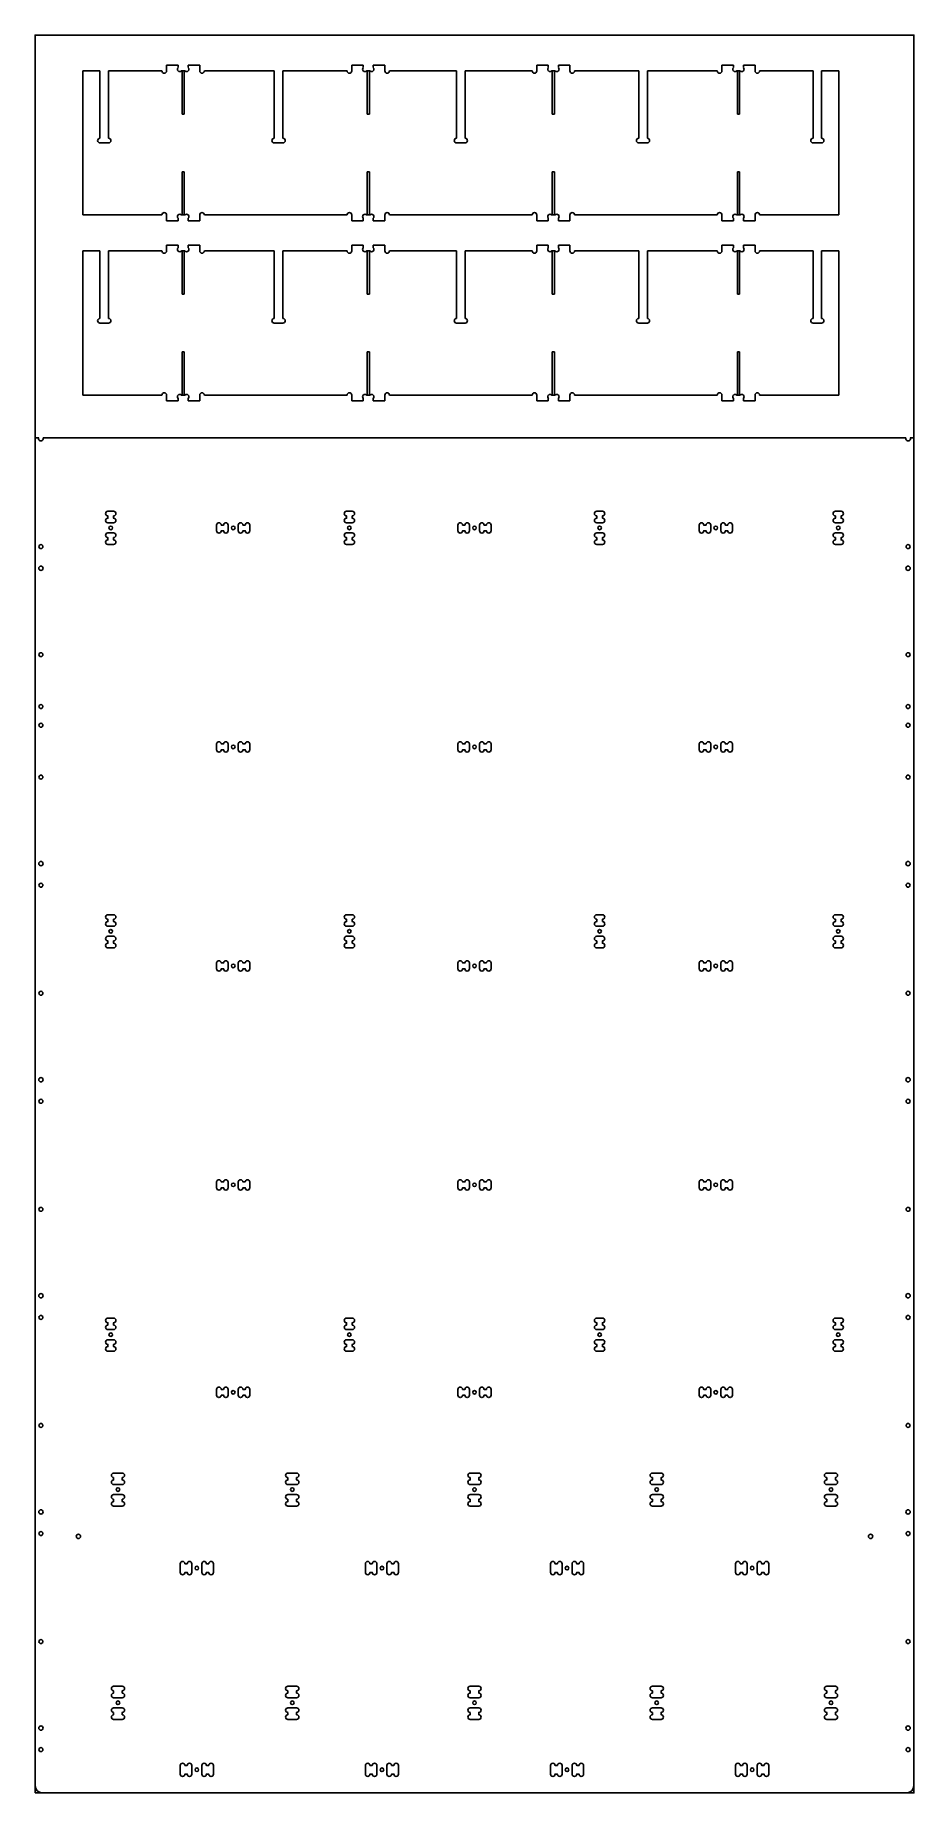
# Model space of a CAD drawing. Header units: millimetres. Extents: x 0 to 1220, y 0 to 2440.
import ezdxf

# ---------------------------------------------------------------- set-up
doc = ezdxf.new("R2010")
doc.units = ezdxf.units.MM
doc.layers.get('0').update_dxf_attribs({"linetype": 'CONTINUOUS'})

msp = doc.modelspace()

# ---------------------------------------------------------------- linework, layer by layer
for p, q in [((198.5, 2398.4), (182.5, 2398.4)), ((182.5, 2398.4), (182.5, 2390.4)), ((182.5, 2390.4), (182.5, 2398.4)), ((182.5, 2398.4), (198.5, 2398.4)), ((198.5, 2394.9), (198.5, 2398.4)), ((198.5, 2398.4), (198.5, 2394.9)), ((228.5, 2398.4), (212.5, 2398.4)), ((212.5, 2398.4), (212.5, 2394.9)), ((212.5, 2394.9), (212.5, 2398.4)), ((212.5, 2398.4), (228.5, 2398.4)), ((228.5, 2390.4), (228.5, 2398.4)), ((228.5, 2398.4), (228.5, 2390.4)), ((455.5, 2398.4), (439.5, 2398.4)), ((439.5, 2398.4), (439.5, 2390.4)), ((439.5, 2390.4), (439.5, 2398.4)), ((439.5, 2398.4), (455.5, 2398.4)), ((455.5, 2394.9), (455.5, 2398.4)), ((455.5, 2398.4), (455.5, 2394.9)), ((485.5, 2398.4), (469.5, 2398.4)), ((469.5, 2398.4), (469.5, 2394.9)), ((469.5, 2394.9), (469.5, 2398.4)), ((469.5, 2398.4), (485.5, 2398.4)), ((485.5, 2390.4), (485.5, 2398.4)), ((485.5, 2398.4), (485.5, 2390.4)), ((712.5, 2398.4), (696.5, 2398.4)), ((696.5, 2398.4), (696.5, 2390.4)), ((696.5, 2390.4), (696.5, 2398.4)), ((696.5, 2398.4), (712.5, 2398.4)), ((712.5, 2394.9), (712.5, 2398.4)), ((712.5, 2398.4), (712.5, 2394.9)), ((742.5, 2398.4), (726.5, 2398.4)), ((726.5, 2398.4), (726.5, 2394.9)), ((726.5, 2394.9), (726.5, 2398.4)), ((726.5, 2398.4), (742.5, 2398.4)), ((742.5, 2390.4), (742.5, 2398.4)), ((742.5, 2398.4), (742.5, 2390.4)), ((969.5, 2398.4), (953.5, 2398.4)), ((953.5, 2398.4), (953.5, 2390.4)), ((953.5, 2390.4), (953.5, 2398.4)), ((953.5, 2398.4), (969.5, 2398.4)), ((969.5, 2394.9), (969.5, 2398.4)), ((969.5, 2398.4), (969.5, 2394.9)), ((999.5, 2398.4), (983.5, 2398.4)), ((983.5, 2398.4), (983.5, 2394.9)), ((983.5, 2394.9), (983.5, 2398.4)), ((983.5, 2398.4), (999.5, 2398.4)), ((999.5, 2390.4), (999.5, 2398.4)), ((999.5, 2398.4), (999.5, 2390.4)), ((90, 2390.4), (66, 2390.4)), ((66, 2390.4), (66, 2190.4)), ((66, 2190.4), (66, 2390.4)), ((66, 2390.4), (90, 2390.4)), ((90, 2296.8), (90, 2390.4)), ((90, 2390.4), (90, 2296.8)), ((176.1, 2390.4), (102, 2390.4)), ((102, 2390.4), (102, 2296.8)), ((102, 2296.8), (102, 2390.4)), ((102, 2390.4), (176.1, 2390.4)), ((204, 2390.4), (203, 2390.4)), ((203, 2390.4), (208, 2390.4)), ((204, 2330.4), (204, 2390.4)), ((208, 2390.4), (207, 2390.4)), ((207, 2390.4), (207, 2330.4)), ((332, 2390.4), (234.9, 2390.4)), ((234.9, 2390.4), (332, 2390.4)), ((332, 2296.8), (332, 2390.4)), ((332, 2390.4), (332, 2296.8)), ((433.1, 2390.4), (344, 2390.4)), ((344, 2390.4), (344, 2296.8)), ((344, 2296.8), (344, 2390.4)), ((344, 2390.4), (433.1, 2390.4)), ((461, 2390.4), (460, 2390.4)), ((460, 2390.4), (465, 2390.4)), ((461, 2330.4), (461, 2390.4)), ((465, 2390.4), (464, 2390.4)), ((464, 2390.4), (464, 2330.4)), ((585, 2390.4), (491.9, 2390.4)), ((491.9, 2390.4), (585, 2390.4)), ((585, 2296.8), (585, 2390.4)), ((585, 2390.4), (585, 2296.8)), ((690.1, 2390.4), (597, 2390.4)), ((597, 2390.4), (597, 2296.8)), ((597, 2296.8), (597, 2390.4)), ((597, 2390.4), (690.1, 2390.4)), ((718, 2390.4), (717, 2390.4)), ((717, 2390.4), (722, 2390.4)), ((718, 2330.4), (718, 2390.4)), ((722, 2390.4), (721, 2390.4)), ((721, 2390.4), (721, 2330.4)), ((838, 2390.4), (748.9, 2390.4)), ((748.9, 2390.4), (838, 2390.4)), ((838, 2296.8), (838, 2390.4)), ((838, 2390.4), (838, 2296.8)), ((947.1, 2390.4), (850, 2390.4)), ((850, 2390.4), (850, 2296.8)), ((850, 2296.8), (850, 2390.4)), ((850, 2390.4), (947.1, 2390.4)), ((975, 2390.4), (974, 2390.4)), ((974, 2390.4), (979, 2390.4)), ((975, 2330.4), (975, 2390.4)), ((979, 2390.4), (978, 2390.4)), ((978, 2390.4), (978, 2330.4)), ((1080, 2390.4), (1005.9, 2390.4)), ((1005.9, 2390.4), (1080, 2390.4)), ((1080, 2296.8), (1080, 2390.4)), ((1080, 2390.4), (1080, 2296.8)), ((1116, 2390.4), (1092, 2390.4)), ((1092, 2390.4), (1092, 2296.8)), ((1092, 2296.8), (1092, 2390.4)), ((1092, 2390.4), (1116, 2390.4)), ((1116, 2190.4), (1116, 2390.4)), ((1116, 2390.4), (1116, 2190.4)), ((207, 2330.4), (204, 2330.4)), ((464, 2330.4), (461, 2330.4)), ((721, 2330.4), (718, 2330.4)), ((978, 2330.4), (975, 2330.4)), ((102, 2290.4), (90, 2290.4)), ((90, 2290.4), (102, 2290.4)), ((344, 2290.4), (332, 2290.4)), ((332, 2290.4), (344, 2290.4)), ((597, 2290.4), (585, 2290.4)), ((585, 2290.4), (597, 2290.4)), ((850, 2290.4), (838, 2290.4)), ((838, 2290.4), (850, 2290.4)), ((1092, 2290.4), (1080, 2290.4)), ((1080, 2290.4), (1092, 2290.4)), ((204, 2190.4), (204, 2250.4)), ((204, 2250.4), (207, 2250.4)), ((207, 2250.4), (207, 2190.4)), ((461, 2190.4), (461, 2250.4)), ((461, 2250.4), (464, 2250.4)), ((464, 2250.4), (464, 2190.4)), ((718, 2190.4), (718, 2250.4)), ((718, 2250.4), (721, 2250.4)), ((721, 2250.4), (721, 2190.4)), ((975, 2190.4), (975, 2250.4)), ((975, 2250.4), (978, 2250.4)), ((978, 2250.4), (978, 2190.4)), ((66, 2190.4), (176.1, 2190.4)), ((176.1, 2190.4), (66, 2190.4)), ((182.5, 2190.4), (182.5, 2182.4)), ((182.5, 2182.4), (182.5, 2190.4)), ((182.5, 2182.4), (198.5, 2182.4)), ((198.5, 2182.4), (182.5, 2182.4)), ((198.5, 2182.4), (198.5, 2185.8)), ((198.5, 2185.8), (198.5, 2182.4)), ((203, 2190.4), (204, 2190.4)), ((208, 2190.4), (203, 2190.4)), ((207, 2190.4), (208, 2190.4)), ((212.5, 2185.8), (212.5, 2182.4)), ((212.5, 2182.4), (212.5, 2185.8)), ((212.5, 2182.4), (228.5, 2182.4)), ((228.5, 2182.4), (212.5, 2182.4)), ((228.5, 2182.4), (228.5, 2190.4)), ((228.5, 2190.4), (228.5, 2182.4)), ((234.9, 2190.4), (433.1, 2190.4)), ((433.1, 2190.4), (234.9, 2190.4)), ((439.5, 2190.4), (439.5, 2182.4)), ((439.5, 2182.4), (439.5, 2190.4)), ((439.5, 2182.4), (455.5, 2182.4)), ((455.5, 2182.4), (439.5, 2182.4)), ((455.5, 2182.4), (455.5, 2185.8)), ((455.5, 2185.8), (455.5, 2182.4)), ((460, 2190.4), (461, 2190.4)), ((465, 2190.4), (460, 2190.4)), ((464, 2190.4), (465, 2190.4)), ((469.5, 2185.8), (469.5, 2182.4)), ((469.5, 2182.4), (469.5, 2185.8)), ((469.5, 2182.4), (485.5, 2182.4)), ((485.5, 2182.4), (469.5, 2182.4)), ((485.5, 2182.4), (485.5, 2190.4)), ((485.5, 2190.4), (485.5, 2182.4)), ((491.9, 2190.4), (690.1, 2190.4)), ((690.1, 2190.4), (491.9, 2190.4)), ((696.5, 2190.4), (696.5, 2182.4)), ((696.5, 2182.4), (696.5, 2190.4)), ((696.5, 2182.4), (712.5, 2182.4)), ((712.5, 2182.4), (696.5, 2182.4)), ((712.5, 2182.4), (712.5, 2185.8)), ((712.5, 2185.8), (712.5, 2182.4)), ((717, 2190.4), (718, 2190.4)), ((722, 2190.4), (717, 2190.4)), ((721, 2190.4), (722, 2190.4)), ((726.5, 2185.8), (726.5, 2182.4)), ((726.5, 2182.4), (726.5, 2185.8)), ((726.5, 2182.4), (742.5, 2182.4)), ((742.5, 2182.4), (726.5, 2182.4)), ((742.5, 2182.4), (742.5, 2190.4)), ((742.5, 2190.4), (742.5, 2182.4)), ((748.9, 2190.4), (947.1, 2190.4)), ((947.1, 2190.4), (748.9, 2190.4)), ((953.5, 2190.4), (953.5, 2182.4)), ((953.5, 2182.4), (953.5, 2190.4)), ((953.5, 2182.4), (969.5, 2182.4)), ((969.5, 2182.4), (953.5, 2182.4)), ((969.5, 2182.4), (969.5, 2185.8)), ((969.5, 2185.8), (969.5, 2182.4)), ((974, 2190.4), (975, 2190.4)), ((979, 2190.4), (974, 2190.4)), ((978, 2190.4), (979, 2190.4)), ((983.5, 2185.8), (983.5, 2182.4)), ((983.5, 2182.4), (983.5, 2185.8)), ((983.5, 2182.4), (999.5, 2182.4)), ((999.5, 2182.4), (983.5, 2182.4)), ((999.5, 2182.4), (999.5, 2190.4)), ((999.5, 2190.4), (999.5, 2182.4)), ((1005.9, 2190.4), (1116, 2190.4)), ((1116, 2190.4), (1005.9, 2190.4)), ((198.5, 2148.4), (182.5, 2148.4)), ((182.5, 2148.4), (182.5, 2140.4)), ((182.5, 2140.4), (182.5, 2148.4)), ((182.5, 2148.4), (198.5, 2148.4)), ((198.5, 2144.9), (198.5, 2148.4)), ((198.5, 2148.4), (198.5, 2144.9)), ((228.5, 2148.4), (212.5, 2148.4)), ((212.5, 2148.4), (212.5, 2144.9)), ((212.5, 2144.9), (212.5, 2148.4)), ((212.5, 2148.4), (228.5, 2148.4)), ((228.5, 2140.4), (228.5, 2148.4)), ((228.5, 2148.4), (228.5, 2140.4)), ((455.5, 2148.4), (439.5, 2148.4)), ((439.5, 2148.4), (439.5, 2140.4)), ((439.5, 2140.4), (439.5, 2148.4)), ((439.5, 2148.4), (455.5, 2148.4)), ((455.5, 2144.9), (455.5, 2148.4)), ((455.5, 2148.4), (455.5, 2144.9)), ((485.5, 2148.4), (469.5, 2148.4)), ((469.5, 2148.4), (469.5, 2144.9)), ((469.5, 2144.9), (469.5, 2148.4)), ((469.5, 2148.4), (485.5, 2148.4)), ((485.5, 2140.4), (485.5, 2148.4)), ((485.5, 2148.4), (485.5, 2140.4)), ((712.5, 2148.4), (696.5, 2148.4)), ((696.5, 2148.4), (696.5, 2140.4)), ((696.5, 2140.4), (696.5, 2148.4)), ((696.5, 2148.4), (712.5, 2148.4)), ((712.5, 2144.9), (712.5, 2148.4)), ((712.5, 2148.4), (712.5, 2144.9)), ((742.5, 2148.4), (726.5, 2148.4)), ((726.5, 2148.4), (726.5, 2144.9)), ((726.5, 2144.9), (726.5, 2148.4)), ((726.5, 2148.4), (742.5, 2148.4)), ((742.5, 2140.4), (742.5, 2148.4)), ((742.5, 2148.4), (742.5, 2140.4)), ((969.5, 2148.4), (953.5, 2148.4)), ((953.5, 2148.4), (953.5, 2140.4)), ((953.5, 2140.4), (953.5, 2148.4)), ((953.5, 2148.4), (969.5, 2148.4)), ((969.5, 2144.9), (969.5, 2148.4)), ((969.5, 2148.4), (969.5, 2144.9)), ((999.5, 2148.4), (983.5, 2148.4)), ((983.5, 2148.4), (983.5, 2144.9)), ((983.5, 2144.9), (983.5, 2148.4)), ((983.5, 2148.4), (999.5, 2148.4)), ((999.5, 2140.4), (999.5, 2148.4)), ((999.5, 2148.4), (999.5, 2140.4)), ((90, 2140.4), (66, 2140.4)), ((66, 2140.4), (66, 1940.4)), ((66, 1940.4), (66, 2140.4)), ((66, 2140.4), (90, 2140.4)), ((90, 2046.8), (90, 2140.4)), ((90, 2140.4), (90, 2046.8)), ((176.1, 2140.4), (102, 2140.4)), ((102, 2140.4), (102, 2046.8)), ((102, 2046.8), (102, 2140.4)), ((102, 2140.4), (176.1, 2140.4)), ((204, 2140.4), (203, 2140.4)), ((203, 2140.4), (208, 2140.4)), ((204, 2080.4), (204, 2140.4)), ((208, 2140.4), (207, 2140.4)), ((207, 2140.4), (207, 2080.4)), ((332, 2140.4), (234.9, 2140.4)), ((234.9, 2140.4), (332, 2140.4)), ((332, 2046.8), (332, 2140.4)), ((332, 2140.4), (332, 2046.8)), ((433.1, 2140.4), (344, 2140.4)), ((344, 2140.4), (344, 2046.8)), ((344, 2046.8), (344, 2140.4)), ((344, 2140.4), (433.1, 2140.4)), ((461, 2140.4), (460, 2140.4)), ((460, 2140.4), (465, 2140.4)), ((461, 2080.4), (461, 2140.4)), ((465, 2140.4), (464, 2140.4)), ((464, 2140.4), (464, 2080.4)), ((585, 2140.4), (491.9, 2140.4)), ((491.9, 2140.4), (585, 2140.4)), ((585, 2046.8), (585, 2140.4)), ((585, 2140.4), (585, 2046.8)), ((690.1, 2140.4), (597, 2140.4)), ((597, 2140.4), (597, 2046.8)), ((597, 2046.8), (597, 2140.4)), ((597, 2140.4), (690.1, 2140.4)), ((718, 2140.4), (717, 2140.4)), ((717, 2140.4), (722, 2140.4)), ((718, 2080.4), (718, 2140.4)), ((722, 2140.4), (721, 2140.4)), ((721, 2140.4), (721, 2080.4)), ((838, 2140.4), (748.9, 2140.4)), ((748.9, 2140.4), (838, 2140.4)), ((838, 2046.8), (838, 2140.4)), ((838, 2140.4), (838, 2046.8)), ((947.1, 2140.4), (850, 2140.4)), ((850, 2140.4), (850, 2046.8)), ((850, 2046.8), (850, 2140.4)), ((850, 2140.4), (947.1, 2140.4)), ((975, 2140.4), (974, 2140.4)), ((974, 2140.4), (979, 2140.4)), ((975, 2080.4), (975, 2140.4)), ((979, 2140.4), (978, 2140.4)), ((978, 2140.4), (978, 2080.4)), ((1080, 2140.4), (1005.9, 2140.4)), ((1005.9, 2140.4), (1080, 2140.4)), ((1080, 2046.8), (1080, 2140.4)), ((1080, 2140.4), (1080, 2046.8)), ((1116, 2140.4), (1092, 2140.4)), ((1092, 2140.4), (1092, 2046.8)), ((1092, 2046.8), (1092, 2140.4)), ((1092, 2140.4), (1116, 2140.4)), ((1116, 1940.4), (1116, 2140.4)), ((1116, 2140.4), (1116, 1940.4)), ((207, 2080.4), (204, 2080.4)), ((464, 2080.4), (461, 2080.4)), ((721, 2080.4), (718, 2080.4)), ((978, 2080.4), (975, 2080.4)), ((102, 2040.4), (90, 2040.4)), ((90, 2040.4), (102, 2040.4)), ((344, 2040.4), (332, 2040.4)), ((332, 2040.4), (344, 2040.4)), ((597, 2040.4), (585, 2040.4)), ((585, 2040.4), (597, 2040.4)), ((850, 2040.4), (838, 2040.4)), ((838, 2040.4), (850, 2040.4)), ((1092, 2040.4), (1080, 2040.4)), ((1080, 2040.4), (1092, 2040.4)), ((204, 1940.4), (204, 2000.4)), ((204, 2000.4), (207, 2000.4)), ((207, 2000.4), (207, 1940.4)), ((461, 1940.4), (461, 2000.4)), ((461, 2000.4), (464, 2000.4)), ((464, 2000.4), (464, 1940.4)), ((718, 1940.4), (718, 2000.4)), ((718, 2000.4), (721, 2000.4)), ((721, 2000.4), (721, 1940.4)), ((975, 1940.4), (975, 2000.4)), ((975, 2000.4), (978, 2000.4)), ((978, 2000.4), (978, 1940.4)), ((66, 1940.4), (176.1, 1940.4)), ((176.1, 1940.4), (66, 1940.4)), ((182.5, 1940.4), (182.5, 1932.4)), ((182.5, 1932.4), (182.5, 1940.4)), ((182.5, 1932.4), (198.5, 1932.4)), ((198.5, 1932.4), (182.5, 1932.4)), ((198.5, 1932.4), (198.5, 1935.8)), ((198.5, 1935.8), (198.5, 1932.4)), ((203, 1940.4), (204, 1940.4)), ((208, 1940.4), (203, 1940.4)), ((207, 1940.4), (208, 1940.4)), ((212.5, 1935.8), (212.5, 1932.4)), ((212.5, 1932.4), (212.5, 1935.8)), ((212.5, 1932.4), (228.5, 1932.4)), ((228.5, 1932.4), (212.5, 1932.4)), ((228.5, 1932.4), (228.5, 1940.4)), ((228.5, 1940.4), (228.5, 1932.4)), ((234.9, 1940.4), (433.1, 1940.4)), ((433.1, 1940.4), (234.9, 1940.4)), ((439.5, 1940.4), (439.5, 1932.4)), ((439.5, 1932.4), (439.5, 1940.4)), ((439.5, 1932.4), (455.5, 1932.4)), ((455.5, 1932.4), (439.5, 1932.4)), ((455.5, 1932.4), (455.5, 1935.8)), ((455.5, 1935.8), (455.5, 1932.4)), ((460, 1940.4), (461, 1940.4)), ((465, 1940.4), (460, 1940.4)), ((464, 1940.4), (465, 1940.4)), ((469.5, 1935.8), (469.5, 1932.4)), ((469.5, 1932.4), (469.5, 1935.8)), ((469.5, 1932.4), (485.5, 1932.4)), ((485.5, 1932.4), (469.5, 1932.4)), ((485.5, 1932.4), (485.5, 1940.4)), ((485.5, 1940.4), (485.5, 1932.4)), ((491.9, 1940.4), (690.1, 1940.4)), ((690.1, 1940.4), (491.9, 1940.4)), ((696.5, 1940.4), (696.5, 1932.4)), ((696.5, 1932.4), (696.5, 1940.4)), ((696.5, 1932.4), (712.5, 1932.4)), ((712.5, 1932.4), (696.5, 1932.4)), ((712.5, 1932.4), (712.5, 1935.8)), ((712.5, 1935.8), (712.5, 1932.4)), ((717, 1940.4), (718, 1940.4)), ((722, 1940.4), (717, 1940.4)), ((721, 1940.4), (722, 1940.4)), ((726.5, 1935.8), (726.5, 1932.4)), ((726.5, 1932.4), (726.5, 1935.8)), ((726.5, 1932.4), (742.5, 1932.4)), ((742.5, 1932.4), (726.5, 1932.4)), ((742.5, 1932.4), (742.5, 1940.4)), ((742.5, 1940.4), (742.5, 1932.4)), ((748.9, 1940.4), (947.1, 1940.4)), ((947.1, 1940.4), (748.9, 1940.4)), ((953.5, 1940.4), (953.5, 1932.4)), ((953.5, 1932.4), (953.5, 1940.4)), ((953.5, 1932.4), (969.5, 1932.4)), ((969.5, 1932.4), (953.5, 1932.4)), ((969.5, 1932.4), (969.5, 1935.8)), ((969.5, 1935.8), (969.5, 1932.4)), ((974, 1940.4), (975, 1940.4)), ((979, 1940.4), (974, 1940.4)), ((978, 1940.4), (979, 1940.4)), ((983.5, 1935.8), (983.5, 1932.4)), ((983.5, 1932.4), (983.5, 1935.8)), ((983.5, 1932.4), (999.5, 1932.4)), ((999.5, 1932.4), (983.5, 1932.4)), ((999.5, 1932.4), (999.5, 1940.4)), ((999.5, 1940.4), (999.5, 1932.4)), ((1005.9, 1940.4), (1116, 1940.4)), ((1116, 1940.4), (1005.9, 1940.4)), ((0, 1881), (0, 10)), ((4.9, 1881), (0, 1881)), ((1208.9, 1881), (11.1, 1881)), ((1220, 1881), (1215.1, 1881)), ((1220, 10), (1220, 1881)), ((10, 0), (1210, 0))]:
    msp.add_line(p, q)
msp.add_lwpolyline([(0, 0), (0, 2440), (1220, 2440), (1220, 0)], close=True)
for points in [[(101, 1763, -1), (101, 1769.4), (101, 1772.6, -1), (101, 1779), (109, 1779, -1), (109, 1772.6), (109, 1769.4, -1), (109, 1763)], [(268, 1752, -1), (261.6, 1752), (258.4, 1752, -1), (252, 1752), (252, 1760, -1), (258.4, 1760), (261.6, 1760, -1), (268, 1760)], [(291.6, 1760, -1), (298, 1760), (298, 1752, -1), (291.6, 1752), (288.4, 1752, -1), (282, 1752), (282, 1760, -1), (288.4, 1760)], [(432.3, 1763, -1), (432.3, 1769.4), (432.3, 1772.6, -1), (432.3, 1779), (440.3, 1779, -1), (440.3, 1772.6), (440.3, 1769.4, -1), (440.3, 1763)], [(603, 1752, -1), (596.6, 1752), (593.4, 1752, -1), (587, 1752), (587, 1760, -1), (593.4, 1760), (596.6, 1760, -1), (603, 1760)], [(626.6, 1760, -1), (633, 1760), (633, 1752, -1), (626.6, 1752), (623.4, 1752, -1), (617, 1752), (617, 1760, -1), (623.4, 1760)], [(787.7, 1769.4, -1), (787.7, 1763), (779.7, 1763, -1), (779.7, 1769.4), (779.7, 1772.6, -1), (779.7, 1779), (787.7, 1779, -1), (787.7, 1772.6)], [(931.6, 1760, -1), (938, 1760), (938, 1752, -1), (931.6, 1752), (928.4, 1752, -1), (922, 1752), (922, 1760, -1), (928.4, 1760)], [(961.6, 1760, -1), (968, 1760), (968, 1752, -1), (961.6, 1752), (958.4, 1752, -1), (952, 1752), (952, 1760, -1), (958.4, 1760)], [(1111, 1763, -1), (1111, 1769.4), (1111, 1772.6, -1), (1111, 1779), (1119, 1779, -1), (1119, 1772.6), (1119, 1769.4, -1), (1119, 1763)], [(101, 1733, -1), (101, 1739.4), (101, 1742.6, -1), (101, 1749), (109, 1749, -1), (109, 1742.6), (109, 1739.4, -1), (109, 1733)], [(440.3, 1739.4, -1), (440.3, 1733), (432.3, 1733, -1), (432.3, 1739.4), (432.3, 1742.6, -1), (432.3, 1749), (440.3, 1749, -1), (440.3, 1742.6)], [(779.7, 1733, -1), (779.7, 1739.4), (779.7, 1742.6, -1), (779.7, 1749), (787.7, 1749, -1), (787.7, 1742.6), (787.7, 1739.4, -1), (787.7, 1733)], [(1111, 1733, -1), (1111, 1739.4), (1111, 1742.6, -1), (1111, 1749), (1119, 1749, -1), (1119, 1742.6), (1119, 1739.4, -1), (1119, 1733)], [(268, 1448, -1), (261.6, 1448), (258.4, 1448, -1), (252, 1448), (252, 1456, -1), (258.4, 1456), (261.6, 1456, -1), (268, 1456)], [(291.6, 1456, -1), (298, 1456), (298, 1448, -1), (291.6, 1448), (288.4, 1448, -1), (282, 1448), (282, 1456, -1), (288.4, 1456)], [(603, 1448, -1), (596.6, 1448), (593.4, 1448, -1), (587, 1448), (587, 1456, -1), (593.4, 1456), (596.6, 1456, -1), (603, 1456)], [(626.6, 1456, -1), (633, 1456), (633, 1448, -1), (626.6, 1448), (623.4, 1448, -1), (617, 1448), (617, 1456, -1), (623.4, 1456)], [(931.6, 1456, -1), (938, 1456), (938, 1448, -1), (931.6, 1448), (928.4, 1448, -1), (922, 1448), (922, 1456, -1), (928.4, 1456)], [(961.6, 1456, -1), (968, 1456), (968, 1448, -1), (961.6, 1448), (958.4, 1448, -1), (952, 1448), (952, 1456, -1), (958.4, 1456)], [(101, 1203, -1), (101, 1209.4), (101, 1212.6, -1), (101, 1219), (109, 1219, -1), (109, 1212.6), (109, 1209.4, -1), (109, 1203)], [(432.3, 1203, -1), (432.3, 1209.4), (432.3, 1212.6, -1), (432.3, 1219), (440.3, 1219, -1), (440.3, 1212.6), (440.3, 1209.4, -1), (440.3, 1203)], [(787.7, 1209.4, -1), (787.7, 1203), (779.7, 1203, -1), (779.7, 1209.4), (779.7, 1212.6, -1), (779.7, 1219), (787.7, 1219, -1), (787.7, 1212.6)], [(1111, 1203, -1), (1111, 1209.4), (1111, 1212.6, -1), (1111, 1219), (1119, 1219, -1), (1119, 1212.6), (1119, 1209.4, -1), (1119, 1203)], [(101, 1173, -1), (101, 1179.4), (101, 1182.6, -1), (101, 1189), (109, 1189, -1), (109, 1182.6), (109, 1179.4, -1), (109, 1173)], [(440.3, 1179.4, -1), (440.3, 1173), (432.3, 1173, -1), (432.3, 1179.4), (432.3, 1182.6, -1), (432.3, 1189), (440.3, 1189, -1), (440.3, 1182.6)], [(779.7, 1173, -1), (779.7, 1179.4), (779.7, 1182.6, -1), (779.7, 1189), (787.7, 1189, -1), (787.7, 1182.6), (787.7, 1179.4, -1), (787.7, 1173)], [(1111, 1173, -1), (1111, 1179.4), (1111, 1182.6, -1), (1111, 1189), (1119, 1189, -1), (1119, 1182.6), (1119, 1179.4, -1), (1119, 1173)], [(268, 1144, -1), (261.6, 1144), (258.4, 1144, -1), (252, 1144), (252, 1152, -1), (258.4, 1152), (261.6, 1152, -1), (268, 1152)], [(291.6, 1152, -1), (298, 1152), (298, 1144, -1), (291.6, 1144), (288.4, 1144, -1), (282, 1144), (282, 1152, -1), (288.4, 1152)], [(603, 1144, -1), (596.6, 1144), (593.4, 1144, -1), (587, 1144), (587, 1152, -1), (593.4, 1152), (596.6, 1152, -1), (603, 1152)], [(626.6, 1152, -1), (633, 1152), (633, 1144, -1), (626.6, 1144), (623.4, 1144, -1), (617, 1144), (617, 1152, -1), (623.4, 1152)], [(931.6, 1152, -1), (938, 1152), (938, 1144, -1), (931.6, 1144), (928.4, 1144, -1), (922, 1144), (922, 1152, -1), (928.4, 1152)], [(961.6, 1152, -1), (968, 1152), (968, 1144, -1), (961.6, 1144), (958.4, 1144, -1), (952, 1144), (952, 1152, -1), (958.4, 1152)], [(268, 840, -1), (261.6, 840), (258.4, 840, -1), (252, 840), (252, 848, -1), (258.4, 848), (261.6, 848, -1), (268, 848)], [(291.6, 848, -1), (298, 848), (298, 840, -1), (291.6, 840), (288.4, 840, -1), (282, 840), (282, 848, -1), (288.4, 848)], [(603, 840, -1), (596.6, 840), (593.4, 840, -1), (587, 840), (587, 848, -1), (593.4, 848), (596.6, 848, -1), (603, 848)], [(626.6, 848, -1), (633, 848), (633, 840, -1), (626.6, 840), (623.4, 840, -1), (617, 840), (617, 848, -1), (623.4, 848)], [(931.6, 848, -1), (938, 848), (938, 840, -1), (931.6, 840), (928.4, 840, -1), (922, 840), (922, 848, -1), (928.4, 848)], [(961.6, 848, -1), (968, 848), (968, 840, -1), (961.6, 840), (958.4, 840, -1), (952, 840), (952, 848, -1), (958.4, 848)], [(101, 643, -1), (101, 649.4), (101, 652.6, -1), (101, 659), (109, 659, -1), (109, 652.6), (109, 649.4, -1), (109, 643)], [(432.3, 643, -1), (432.3, 649.4), (432.3, 652.6, -1), (432.3, 659), (440.3, 659, -1), (440.3, 652.6), (440.3, 649.4, -1), (440.3, 643)], [(787.7, 649.4, -1), (787.7, 643), (779.7, 643, -1), (779.7, 649.4), (779.7, 652.6, -1), (779.7, 659), (787.7, 659, -1), (787.7, 652.6)], [(1111, 643, -1), (1111, 649.4), (1111, 652.6, -1), (1111, 659), (1119, 659, -1), (1119, 652.6), (1119, 649.4, -1), (1119, 643)], [(101, 613, -1), (101, 619.4), (101, 622.6, -1), (101, 629), (109, 629, -1), (109, 622.6), (109, 619.4, -1), (109, 613)], [(440.3, 619.4, -1), (440.3, 613), (432.3, 613, -1), (432.3, 619.4), (432.3, 622.6, -1), (432.3, 629), (440.3, 629, -1), (440.3, 622.6)], [(779.7, 613, -1), (779.7, 619.4), (779.7, 622.6, -1), (779.7, 629), (787.7, 629, -1), (787.7, 622.6), (787.7, 619.4, -1), (787.7, 613)], [(1111, 613, -1), (1111, 619.4), (1111, 622.6, -1), (1111, 629), (1119, 629, -1), (1119, 622.6), (1119, 619.4, -1), (1119, 613)], [(261.6, 560, -1), (268, 560), (268, 552, -1), (261.6, 552), (258.4, 552, -1), (252, 552), (252, 560, -1), (258.4, 560)], [(282, 560, -1), (288.4, 560), (291.6, 560, -1), (298, 560), (298, 552, -1), (291.6, 552), (288.4, 552, -1), (282, 552)], [(587, 560, -1), (593.4, 560), (596.6, 560, -1), (603, 560), (603, 552, -1), (596.6, 552), (593.4, 552, -1), (587, 552)], [(633, 552, -1), (626.6, 552), (623.4, 552, -1), (617, 552), (617, 560, -1), (623.4, 560), (626.6, 560, -1), (633, 560)], [(922, 560, -1), (928.4, 560), (931.6, 560, -1), (938, 560), (938, 552, -1), (931.6, 552), (928.4, 552, -1), (922, 552)], [(952, 560, -1), (958.4, 560), (961.6, 560, -1), (968, 560), (968, 552, -1), (961.6, 552), (958.4, 552, -1), (952, 552)], [(109, 437.6, -1), (109, 444), (121, 444, -1), (121, 437.6), (121, 434.4, -1), (121, 428), (109, 428, -1), (109, 434.4)], [(351, 437.6, -1), (351, 444), (363, 444, -1), (363, 437.6), (363, 434.4, -1), (363, 428), (351, 428, -1), (351, 434.4)], [(604, 437.6, -1), (604, 444), (616, 444, -1), (616, 437.6), (616, 434.4, -1), (616, 428), (604, 428, -1), (604, 434.4)], [(857, 437.6, -1), (857, 444), (869, 444, -1), (869, 437.6), (869, 434.4, -1), (869, 428), (857, 428, -1), (857, 434.4)], [(1111, 434.4, -1), (1111, 428), (1099, 428, -1), (1099, 434.4), (1099, 437.6, -1), (1099, 444), (1111, 444, -1), (1111, 437.6)], [(109, 407.6, -1), (109, 414), (121, 414, -1), (121, 407.6), (121, 404.4, -1), (121, 398), (109, 398, -1), (109, 404.4)], [(351, 407.6, -1), (351, 414), (363, 414, -1), (363, 407.6), (363, 404.4, -1), (363, 398), (351, 398, -1), (351, 404.4)], [(604, 407.6, -1), (604, 414), (616, 414, -1), (616, 407.6), (616, 404.4, -1), (616, 398), (604, 398, -1), (604, 404.4)], [(857, 407.6, -1), (857, 414), (869, 414, -1), (869, 407.6), (869, 404.4, -1), (869, 398), (857, 398, -1), (857, 404.4)], [(1111, 404.4, -1), (1111, 398), (1099, 398, -1), (1099, 404.4), (1099, 407.6, -1), (1099, 414), (1111, 414, -1), (1111, 407.6)], [(211.1, 318, -1), (217.5, 318), (217.5, 306, -1), (211.1, 306), (207.9, 306, -1), (201.5, 306), (201.5, 318, -1), (207.9, 318)], [(241.1, 318, -1), (247.5, 318), (247.5, 306, -1), (241.1, 306), (237.9, 306, -1), (231.5, 306), (231.5, 318, -1), (237.9, 318)], [(468.1, 318, -1), (474.5, 318), (474.5, 306, -1), (468.1, 306), (464.9, 306, -1), (458.5, 306), (458.5, 318, -1), (464.9, 318)], [(498.1, 318, -1), (504.5, 318), (504.5, 306, -1), (498.1, 306), (494.9, 306, -1), (488.5, 306), (488.5, 318, -1), (494.9, 318)], [(725.1, 318, -1), (731.5, 318), (731.5, 306, -1), (725.1, 306), (721.9, 306, -1), (715.5, 306), (715.5, 318, -1), (721.9, 318)], [(755.1, 318, -1), (761.5, 318), (761.5, 306, -1), (755.1, 306), (751.9, 306, -1), (745.5, 306), (745.5, 318, -1), (751.9, 318)], [(982.1, 318, -1), (988.5, 318), (988.5, 306, -1), (982.1, 306), (978.9, 306, -1), (972.5, 306), (972.5, 318, -1), (978.9, 318)], [(1012.1, 318, -1), (1018.5, 318), (1018.5, 306, -1), (1012.1, 306), (1008.9, 306, -1), (1002.5, 306), (1002.5, 318, -1), (1008.9, 318)], [(109, 141.6, -1), (109, 148), (121, 148, -1), (121, 141.6), (121, 138.4, -1), (121, 132), (109, 132, -1), (109, 138.4)], [(351, 141.6, -1), (351, 148), (363, 148, -1), (363, 141.6), (363, 138.4, -1), (363, 132), (351, 132, -1), (351, 138.4)], [(604, 141.6, -1), (604, 148), (616, 148, -1), (616, 141.6), (616, 138.4, -1), (616, 132), (604, 132, -1), (604, 138.4)], [(857, 141.6, -1), (857, 148), (869, 148, -1), (869, 141.6), (869, 138.4, -1), (869, 132), (857, 132, -1), (857, 138.4)], [(1111, 138.4, -1), (1111, 132), (1099, 132, -1), (1099, 138.4), (1099, 141.6, -1), (1099, 148), (1111, 148, -1), (1111, 141.6)], [(109, 111.6, -1), (109, 118), (121, 118, -1), (121, 111.6), (121, 108.4, -1), (121, 102), (109, 102, -1), (109, 108.4)], [(351, 111.6, -1), (351, 118), (363, 118, -1), (363, 111.6), (363, 108.4, -1), (363, 102), (351, 102, -1), (351, 108.4)], [(604, 111.6, -1), (604, 118), (616, 118, -1), (616, 111.6), (616, 108.4, -1), (616, 102), (604, 102, -1), (604, 108.4)], [(857, 111.6, -1), (857, 118), (869, 118, -1), (869, 111.6), (869, 108.4, -1), (869, 102), (857, 102, -1), (857, 108.4)], [(1111, 108.4, -1), (1111, 102), (1099, 102, -1), (1099, 108.4), (1099, 111.6, -1), (1099, 118), (1111, 118, -1), (1111, 111.6)], [(211.1, 38, -1), (217.5, 38), (217.5, 26, -1), (211.1, 26), (207.9, 26, -1), (201.5, 26), (201.5, 38, -1), (207.9, 38)], [(241.1, 38, -1), (247.5, 38), (247.5, 26, -1), (241.1, 26), (237.9, 26, -1), (231.5, 26), (231.5, 38, -1), (237.9, 38)], [(468.1, 38, -1), (474.5, 38), (474.5, 26, -1), (468.1, 26), (464.9, 26, -1), (458.5, 26), (458.5, 38, -1), (464.9, 38)], [(498.1, 38, -1), (504.5, 38), (504.5, 26, -1), (498.1, 26), (494.9, 26, -1), (488.5, 26), (488.5, 38, -1), (494.9, 38)], [(725.1, 38, -1), (731.5, 38), (731.5, 26, -1), (725.1, 26), (721.9, 26, -1), (715.5, 26), (715.5, 38, -1), (721.9, 38)], [(755.1, 38, -1), (761.5, 38), (761.5, 26, -1), (755.1, 26), (751.9, 26, -1), (745.5, 26), (745.5, 38, -1), (751.9, 38)], [(982.1, 38, -1), (988.5, 38), (988.5, 26, -1), (982.1, 26), (978.9, 26, -1), (972.5, 26), (972.5, 38, -1), (978.9, 38)], [(1012.1, 38, -1), (1018.5, 38), (1018.5, 26, -1), (1012.1, 26), (1008.9, 26, -1), (1002.5, 26), (1002.5, 38, -1), (1008.9, 38)]]:
    msp.add_lwpolyline(points, format="xyb", close=True)
for centre, radius in [((105, 1756), 2.5), ((275, 1756), 2.5), ((436.3, 1756), 2.5), ((610, 1756), 2.5), ((783.7, 1756), 2.5), ((945, 1756), 2.5), ((1115, 1756), 2.5), ((8, 1730), 2.75), ((1212, 1730), 2.75), ((8, 1700), 3), ((1212, 1700), 3), ((8, 1580), 2.75), ((1212, 1580), 2.75), ((8, 1508), 2.75), ((1212, 1508), 2.75), ((8, 1482), 2.75), ((1212, 1482), 2.75), ((275, 1452), 2.5), ((610, 1452), 2.5), ((945, 1452), 2.5), ((8, 1410), 2.75), ((1212, 1410), 2.75), ((8, 1290), 3), ((1212, 1290), 3), ((8, 1260), 2.75), ((1212, 1260), 2.75), ((105, 1196), 2.5), ((436.3, 1196), 2.5), ((783.7, 1196), 2.5), ((1115, 1196), 2.5), ((275, 1148), 2.5), ((610, 1148), 2.5), ((945, 1148), 2.5), ((8, 1110), 2.75), ((1212, 1110), 2.75), ((8, 990), 3), ((1212, 990), 3), ((8, 960), 2.75), ((1212, 960), 2.75), ((275, 844), 2.5), ((610, 844), 2.5), ((945, 844), 2.5), ((8, 810), 2.75), ((1212, 810), 2.75), ((8, 690), 3), ((1212, 690), 3), ((8, 660), 2.75), ((1212, 660), 2.75), ((105, 636), 2.5), ((436.3, 636), 2.5), ((783.7, 636), 2.5), ((1115, 636), 2.5), ((275, 556), 2.5), ((610, 556), 2.5), ((945, 556), 2.5), ((8, 510), 2.75), ((1212, 510), 2.75), ((115, 421), 2.5), ((357, 421), 2.5), ((610, 421), 2.5), ((863, 421), 2.5), ((1105, 421), 2.5), ((8, 390), 3), ((1212, 390), 3), ((8, 360), 2.75), ((60, 356), 3), ((1160, 356), 3), ((1212, 360), 2.75), ((224.5, 312), 2.5), ((481.5, 312), 2.5), ((738.5, 312), 2.5), ((995.5, 312), 2.5), ((8, 210), 2.75), ((1212, 210), 2.75), ((115, 125), 2.5), ((357, 125), 2.5), ((610, 125), 2.5), ((863, 125), 2.5), ((1105, 125), 2.5), ((8, 90), 3), ((1212, 90), 3), ((8, 60), 2.75), ((1212, 60), 2.75), ((224.5, 32), 2.5), ((481.5, 32), 2.5), ((738.5, 32), 2.5), ((995.5, 32), 2.5)]:
    msp.add_circle(centre, radius)
for centre, radius, start, end in [((200.8, 2392.6), 3.2, 135, 315), ((200.8, 2392.6), 3.2, 135, 315), ((210.2, 2392.6), 3.2, -135, 45), ((210.2, 2392.6), 3.2, -135, 45), ((457.8, 2392.6), 3.2, 135, 315), ((457.8, 2392.6), 3.2, 135, 315), ((467.2, 2392.6), 3.2, -135, 45), ((467.2, 2392.6), 3.2, -135, 45), ((714.8, 2392.6), 3.2, 135, 315), ((714.8, 2392.6), 3.2, 135, 315), ((724.2, 2392.6), 3.2, -135, 45), ((724.2, 2392.6), 3.2, -135, 45), ((971.8, 2392.6), 3.2, 135, 315), ((971.8, 2392.6), 3.2, 135, 315), ((981.2, 2392.6), 3.2, -135, 45), ((981.2, 2392.6), 3.2, -135, 45), ((179.3, 2390.4), 3.2, 180, 360), ((179.3, 2390.4), 3.2, 180, 360), ((231.7, 2390.4), 3.2, 180, 360), ((231.7, 2390.4), 3.2, 180, 360), ((436.3, 2390.4), 3.2, 180, 360), ((436.3, 2390.4), 3.2, 180, 360), ((488.7, 2390.4), 3.2, 180, 360), ((488.7, 2390.4), 3.2, 180, 360), ((693.3, 2390.4), 3.2, 180, 360), ((693.3, 2390.4), 3.2, 180, 360), ((745.7, 2390.4), 3.2, 180, 360), ((745.7, 2390.4), 3.2, 180, 360), ((950.3, 2390.4), 3.2, 180, 360), ((950.3, 2390.4), 3.2, 180, 360), ((1002.7, 2390.4), 3.2, 180, 360), ((1002.7, 2390.4), 3.2, 180, 360), ((90, 2293.6), 3.2, 90, 270), ((90, 2293.6), 3.2, 90, 270), ((102, 2293.6), 3.2, -90, 90), ((102, 2293.6), 3.2, -90, 90), ((332, 2293.6), 3.2, 90, 270), ((332, 2293.6), 3.2, 90, 270), ((344, 2293.6), 3.2, -90, 90), ((344, 2293.6), 3.2, -90, 90), ((585, 2293.6), 3.2, 90, 270), ((585, 2293.6), 3.2, 90, 270), ((597, 2293.6), 3.2, -90, 90), ((597, 2293.6), 3.2, -90, 90), ((838, 2293.6), 3.2, 90, 270), ((838, 2293.6), 3.2, 90, 270), ((850, 2293.6), 3.2, -90, 90), ((850, 2293.6), 3.2, -90, 90), ((1080, 2293.6), 3.2, 90, 270), ((1080, 2293.6), 3.2, 90, 270), ((1092, 2293.6), 3.2, -90, 90), ((1092, 2293.6), 3.2, -90, 90), ((179.3, 2190.4), 3.2, 0, 180), ((179.3, 2190.4), 3.2, 0, 180), ((200.8, 2188.1), 3.2, 45, 225), ((200.8, 2188.1), 3.2, 45, 225), ((210.2, 2188.1), 3.2, -45, 135), ((210.2, 2188.1), 3.2, -45, 135), ((231.7, 2190.4), 3.2, 0, 180), ((231.7, 2190.4), 3.2, 0, 180), ((436.3, 2190.4), 3.2, 0, 180), ((436.3, 2190.4), 3.2, 0, 180), ((457.8, 2188.1), 3.2, 45, 225), ((457.8, 2188.1), 3.2, 45, 225), ((467.2, 2188.1), 3.2, -45, 135), ((467.2, 2188.1), 3.2, -45, 135), ((488.7, 2190.4), 3.2, 0, 180), ((488.7, 2190.4), 3.2, 0, 180), ((693.3, 2190.4), 3.2, 0, 180), ((693.3, 2190.4), 3.2, 0, 180), ((714.8, 2188.1), 3.2, 45, 225), ((714.8, 2188.1), 3.2, 45, 225), ((724.2, 2188.1), 3.2, -45, 135), ((724.2, 2188.1), 3.2, -45, 135), ((745.7, 2190.4), 3.2, 0, 180), ((745.7, 2190.4), 3.2, 0, 180), ((950.3, 2190.4), 3.2, 0, 180), ((950.3, 2190.4), 3.2, 0, 180), ((971.8, 2188.1), 3.2, 45, 225), ((971.8, 2188.1), 3.2, 45, 225), ((981.2, 2188.1), 3.2, -45, 135), ((981.2, 2188.1), 3.2, -45, 135), ((1002.7, 2190.4), 3.2, 0, 180), ((1002.7, 2190.4), 3.2, 0, 180), ((179.3, 2140.4), 3.2, 180, 360), ((179.3, 2140.4), 3.2, 180, 360), ((200.8, 2142.6), 3.2, 135, 315), ((200.8, 2142.6), 3.2, 135, 315), ((210.2, 2142.6), 3.2, -135, 45), ((210.2, 2142.6), 3.2, -135, 45), ((231.7, 2140.4), 3.2, 180, 360), ((231.7, 2140.4), 3.2, 180, 360), ((436.3, 2140.4), 3.2, 180, 360), ((436.3, 2140.4), 3.2, 180, 360), ((457.8, 2142.6), 3.2, 135, 315), ((457.8, 2142.6), 3.2, 135, 315), ((467.2, 2142.6), 3.2, -135, 45), ((467.2, 2142.6), 3.2, -135, 45), ((488.7, 2140.4), 3.2, 180, 360), ((488.7, 2140.4), 3.2, 180, 360), ((693.3, 2140.4), 3.2, 180, 360), ((693.3, 2140.4), 3.2, 180, 360), ((714.8, 2142.6), 3.2, 135, 315), ((714.8, 2142.6), 3.2, 135, 315), ((724.2, 2142.6), 3.2, -135, 45), ((724.2, 2142.6), 3.2, -135, 45), ((745.7, 2140.4), 3.2, 180, 360), ((745.7, 2140.4), 3.2, 180, 360), ((950.3, 2140.4), 3.2, 180, 360), ((950.3, 2140.4), 3.2, 180, 360), ((971.8, 2142.6), 3.2, 135, 315), ((971.8, 2142.6), 3.2, 135, 315), ((981.2, 2142.6), 3.2, -135, 45), ((981.2, 2142.6), 3.2, -135, 45), ((1002.7, 2140.4), 3.2, 180, 360), ((1002.7, 2140.4), 3.2, 180, 360), ((90, 2043.6), 3.2, 90, 270), ((90, 2043.6), 3.2, 90, 270), ((102, 2043.6), 3.2, -90, 90), ((102, 2043.6), 3.2, -90, 90), ((332, 2043.6), 3.2, 90, 270), ((332, 2043.6), 3.2, 90, 270), ((344, 2043.6), 3.2, -90, 90), ((344, 2043.6), 3.2, -90, 90), ((585, 2043.6), 3.2, 90, 270), ((585, 2043.6), 3.2, 90, 270), ((597, 2043.6), 3.2, -90, 90), ((597, 2043.6), 3.2, -90, 90), ((838, 2043.6), 3.2, 90, 270), ((838, 2043.6), 3.2, 90, 270), ((850, 2043.6), 3.2, -90, 90), ((850, 2043.6), 3.2, -90, 90), ((1080, 2043.6), 3.2, 90, 270), ((1080, 2043.6), 3.2, 90, 270), ((1092, 2043.6), 3.2, -90, 90), ((1092, 2043.6), 3.2, -90, 90), ((179.3, 1940.4), 3.2, 0, 180), ((179.3, 1940.4), 3.2, 0, 180), ((200.8, 1938.1), 3.2, 45, 225), ((200.8, 1938.1), 3.2, 45, 225), ((210.2, 1938.1), 3.2, -45, 135), ((210.2, 1938.1), 3.2, -45, 135), ((231.7, 1940.4), 3.2, 0, 180), ((231.7, 1940.4), 3.2, 0, 180), ((436.3, 1940.4), 3.2, 0, 180), ((436.3, 1940.4), 3.2, 0, 180), ((457.8, 1938.1), 3.2, 45, 225), ((457.8, 1938.1), 3.2, 45, 225), ((467.2, 1938.1), 3.2, -45, 135), ((467.2, 1938.1), 3.2, -45, 135), ((488.7, 1940.4), 3.2, 0, 180), ((488.7, 1940.4), 3.2, 0, 180), ((693.3, 1940.4), 3.2, 0, 180), ((693.3, 1940.4), 3.2, 0, 180), ((714.8, 1938.1), 3.2, 45, 225), ((714.8, 1938.1), 3.2, 45, 225), ((724.2, 1938.1), 3.2, -45, 135), ((724.2, 1938.1), 3.2, -45, 135), ((745.7, 1940.4), 3.2, 0, 180), ((745.7, 1940.4), 3.2, 0, 180), ((950.3, 1940.4), 3.2, 0, 180), ((950.3, 1940.4), 3.2, 0, 180), ((971.8, 1938.1), 3.2, 45, 225), ((971.8, 1938.1), 3.2, 45, 225), ((981.2, 1938.1), 3.2, -45, 135), ((981.2, 1938.1), 3.2, -45, 135), ((1002.7, 1940.4), 3.2, 0, 180), ((1002.7, 1940.4), 3.2, 0, 180), ((8, 1880), 3.3, -197.6397, 17.6397), ((1212, 1880), 3.3, -197.6397, 17.6397), ((10, 10), 10, 180, 270), ((1210, 10), 10, -90, 0)]:
    msp.add_arc(centre, radius, start, end)

doc.saveas('drawing.dxf')
